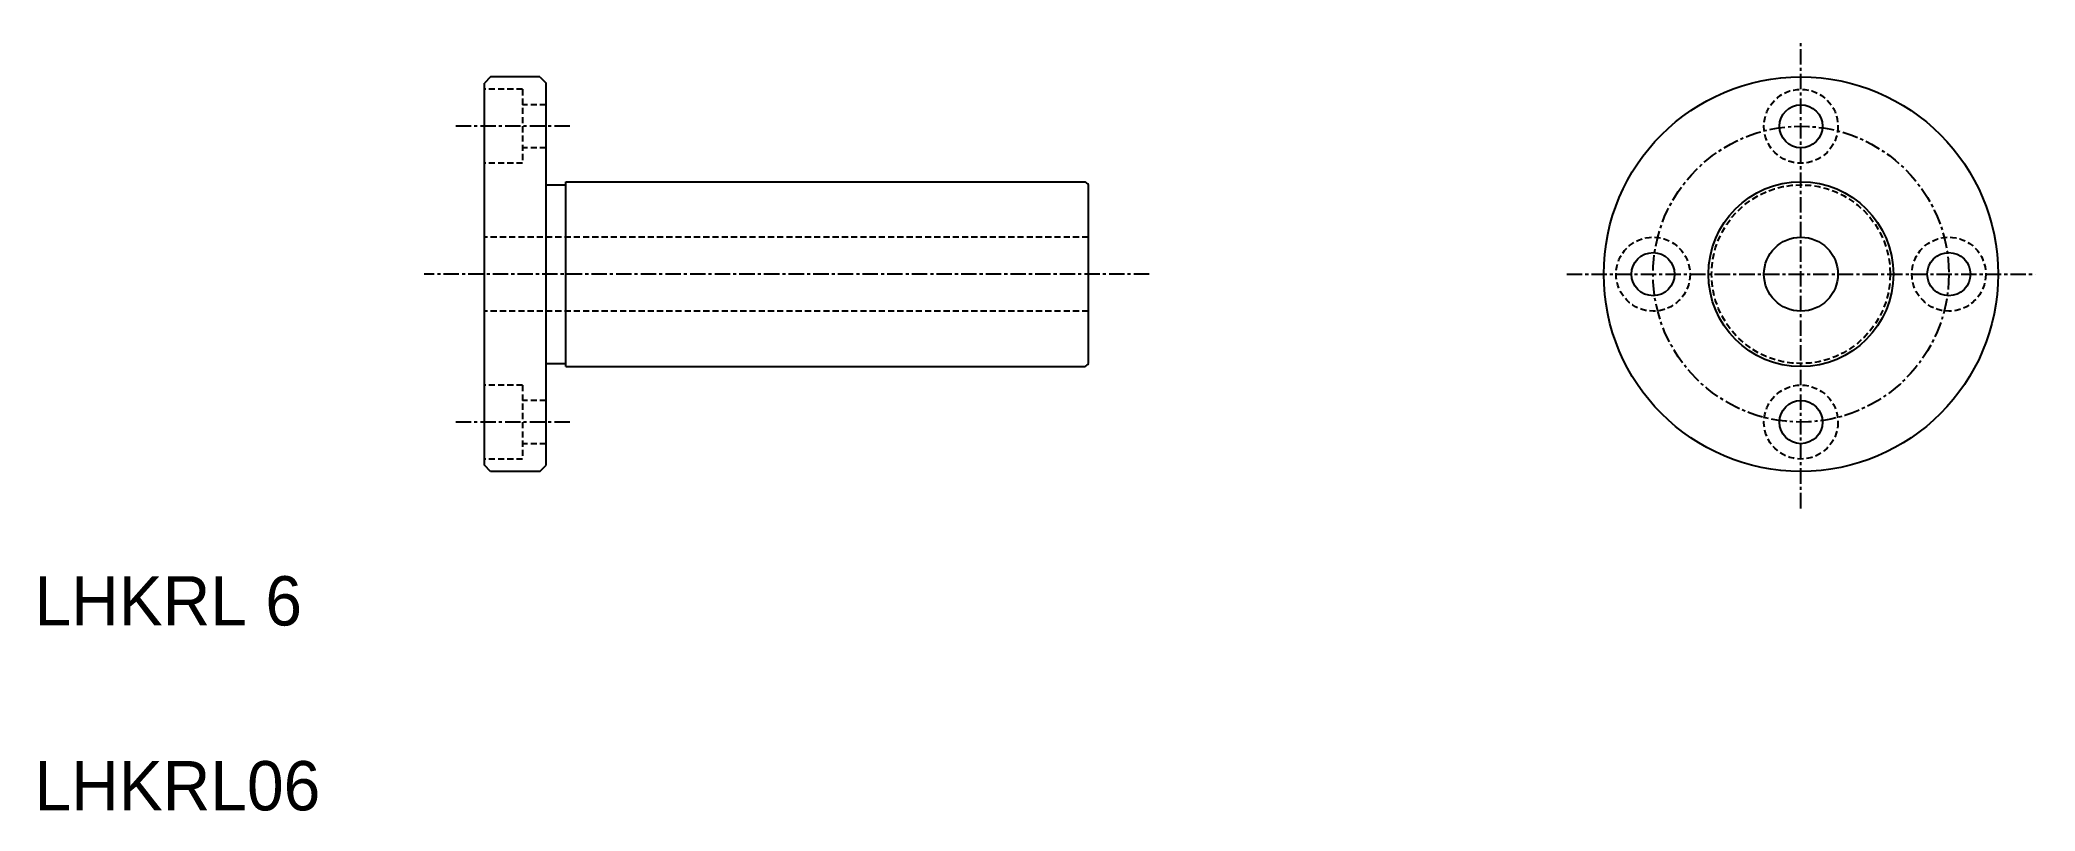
# Model space of a CAD drawing. Extents: x 0 to 162, y 0 to 63.
import ezdxf

# ---------------------------------------------------------------- set-up
doc = ezdxf.new("R2010")
doc.units = 0
doc.linetypes.add('CENTER', pattern=[2, 1.25, -0.25, 0.25, -0.25])
doc.linetypes.add('DASHED', pattern=[0.75, 0.5, -0.25])
doc.layers.get('0').update_dxf_attribs({"linetype": 'CONTINUOUS'})
doc.layers.add('CENTER', color=1, linetype='CENTER')

msp = doc.modelspace()

# ---------------------------------------------------------------- linework, layer by layer
at = {"color": 7, "linetype": 'CONTINUOUS'}
for p, q in [((37.01, 59.5), (36.51, 59)), ((36.51, 28), (36.51, 59)), ((41.01, 59.5), (37.01, 59.5)), ((41.01, 59.5), (41.51, 59)), ((41.51, 28), (41.51, 59)), ((41.51, 50.75), (43.11, 50.75)), ((43.11, 51), (85.26, 51)), ((43.11, 36), (43.11, 51)), ((85.51, 36.26), (85.51, 50.75)), ((41.51, 36.25), (43.11, 36.25)), ((43.11, 36), (85.26, 36)), ((51.14, 36), (51.14, 36)), ((60.76, 36), (60.76, 36)), ((37.01, 27.5), (36.51, 28)), ((41.01, 27.5), (41.51, 28)), ((41.01, 27.5), (37.01, 27.5))]:
    msp.add_line(p, q, dxfattribs=at)
at = {"color": 3, "linetype": 'DASHED'}
for p, q in [((39.61, 58.5), (36.51, 58.5)), ((39.61, 58.5), (39.61, 52.5)), ((41.51, 57.25), (39.61, 57.25)), ((41.51, 53.75), (39.61, 53.75)), ((39.61, 52.5), (36.51, 52.5)), ((85.51, 46.5), (36.51, 46.5)), ((85.51, 40.5), (36.51, 40.5)), ((39.61, 34.5), (36.51, 34.5)), ((39.61, 34.5), (39.61, 28.5)), ((41.51, 33.25), (39.61, 33.25)), ((41.51, 29.75), (39.61, 29.75)), ((39.61, 28.5), (36.51, 28.5))]:
    msp.add_line(p, q, dxfattribs=at)
at = {"color": 7, "linetype": 'CONTINUOUS'}
for centre, radius in [((143.33, 43.5), 16), ((143.33, 55.5), 1.75), ((143.33, 43.5), 7.5), ((143.33, 43.5), 3), ((131.33, 43.5), 1.75), ((155.33, 43.5), 1.75), ((143.33, 31.5), 1.75)]:
    msp.add_circle(centre, radius, dxfattribs=at)
at = {"color": 3, "linetype": 'DASHED'}
for centre, radius in [((143.33, 55.5), 3), ((143.33, 43.5), 7.25), ((131.33, 43.5), 3), ((155.33, 43.5), 3), ((143.33, 31.5), 3)]:
    msp.add_circle(centre, radius, dxfattribs=at)
at = {"color": 7, "linetype": 'CONTINUOUS'}
for centre, start, end in [((84.76, 50.25), 33.5573, 56.4427), ((84.76, 36.75), 303.5573, 326.4427)]:
    msp.add_arc(centre, 0.9, start, end, dxfattribs=at)
at = {"layer": 'CENTER', "color": 1, "linetype": 'CENTER'}
for p, q in [((143.33, 24.5), (143.33, 62.5)), ((43.43, 55.5), (34.16, 55.5)), ((90.44, 43.5), (31.61, 43.5)), ((124.33, 43.5), (162.33, 43.5)), ((43.43, 31.5), (34.16, 31.5))]:
    msp.add_line(p, q, dxfattribs=at)
msp.add_circle((143.33, 43.5), 12, dxfattribs=at)

# ---------------------------------------------------------------- texts
at = {"color": 7, "linetype": 'CONTINUOUS'}
for s, p in [('LHKRL 6', (0, 15)), ('LHKRL06', (0, 0))]:
    msp.add_text(s, height=4, dxfattribs=at).set_placement(p)

doc.saveas('drawing.dxf')
